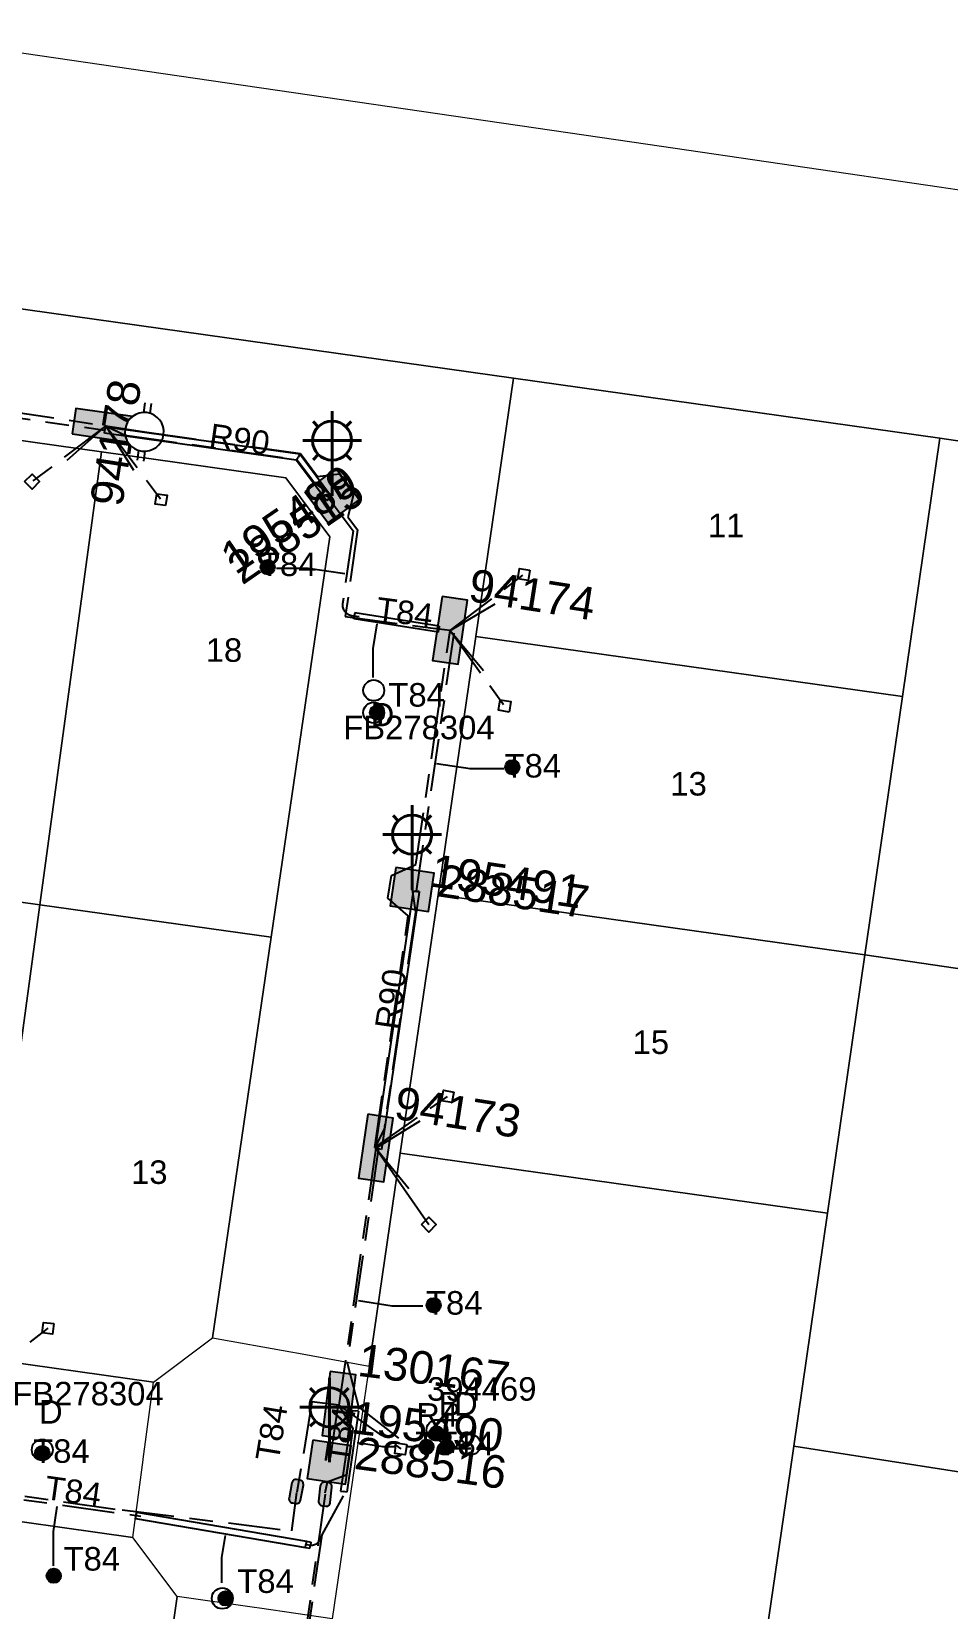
# Model space of a CAD drawing. Header units: metres. Extents: x 282960 to 285195, y 6134329 to 6136665.
# Drawn here: x 283184.7 to 283254.9, y 6136013.9 to 6136134.7 of the extents above; entities that cross this region are included whole.
import ezdxf
from ezdxf.enums import TextEntityAlignment as Align

# ---------------------------------------------------------------- set-up
doc = ezdxf.new("R2010")
doc.units = ezdxf.units.M
doc.linetypes.add('Cable Exist UG', pattern=[8.2, 4, -1.2, 1.8, -1.2])
doc.layers.get('0').update_dxf_attribs({"color": 6})
for name, color, linetype, lineweight in [('Cadastre Buildings_SP_EXT', 9, 'Continuous', 5), ('Cadastre Land Parcels_SP_EXT', 9, 'Continuous', 5), ('Cadastre Roads_SP_EXT', 9, 'Continuous', 5)]:
    doc.layers.add(name, color=color, linetype=linetype, lineweight=lineweight)
for name, color, linetype in [('Duct_SP_EXT', 7, 'Continuous'), ('Equip_LV_EXT', 7, 'Continuous'), ('Equip_SP_SL_EXT', 7, 'Continuous'), ('Mains_LV_EXT', 7, 'Continuous'), ('Mains_LV_SL_EXT', 7, 'Continuous'), ('Services_SP_EXT', 7, 'Continuous'), ('SupportsUG_SP_LV_EXT', 7, 'Continuous'), ('SupportsUG_SP_LV_SL_EXT', 7, 'Continuous'), ('Trench_SP_EXT', 7, 'Continuous')]:
    doc.layers.add(name, color=color, linetype=linetype)
doc.styles.add('COLUMN_LABEL', font='arial.ttf')
doc.styles.add('iecARIAL', font='arial.ttf', dxfattribs={"height": 2})
doc.styles.add('POLE_LABEL', font='arial.ttf')
doc.styles.get("Standard").update_dxf_attribs({"font": 'arial.ttf'})

# ---------------------------------------------------------------- blocks, each defined once
blk = doc.blocks.new('COLUMN_EXT')
blk.add_hatch(color=256).paths.add_polyline_path([(-1.49, 1.48), (-1.49, -1.49), (1.48, -1.49), (1.48, 1.48)])
blk.add_lwpolyline([(-1.49, -1.49), (1.48, -1.49), (1.48, 1.48), (-1.49, 1.48)], close=True)
for tag, height, style, flags, p in [('ASSET_NUM', 2.5, 'COLUMN_LABEL', 8, (2, 2)), ('STRUCTURE_PLANT_NUMBER', 0.2, 'POLE_LABEL', 9, (1.81, 0.03)), ('STREET_CODE', 0.2, 'COLUMN_LABEL', 9, (1.81, -0.2))]:
    blk.add_attdef(tag, text='', height=height, dxfattribs=dict(style=style, flags=flags)).set_placement(p, align=Align.MIDDLE_LEFT)
at = {"flags": 9}
for tag, p in [('COLUMN_TYPE', (1.81, -0.4)), ('OWNED_BY', (1.81, -0.6)), ('STATE', (1.81, -0.8)), ('USAGE', (1.81, -1)), ('LEGEND', (1.81, -1.2)), ('STREETNAME', (1.81, -1.6)), ('SUBURB', (1.81, -1.8)), ('LOCATION', (1.81, -1.4)), ('NOTES', (1.81, -2))]:
    blk.add_attdef(tag, text='', height=0.2, dxfattribs=at).set_placement(p, align=Align.MIDDLE_LEFT)
at = {"flags": 1}
blk.add_attdef('Z', (1.81, -2.35), '', height=0.2, dxfattribs=at)
blk = doc.blocks.new('PILLAR_EXT')
blk.add_hatch(color=256).paths.add_polyline_path([(-2.475, 0.99), (-2.475, -0.99), (2.475, -0.99), (2.475, 0.99)])
blk.add_lwpolyline([(-2.475, -0.99), (2.475, -0.99), (2.475, 0.99), (-2.475, 0.99)], close=True)
at = {"style": 'iecARIAL', "flags": 8}
blk.add_attdef('ASSET_NUM', (1.5, 3.5), '', height=2.5, dxfattribs=at)
for tag, p, flags in [('OWNED_BY', (0, -0.2), 9), ('STATE', (0, -0.4), 9), ('SUPPORT_TYPE', (0, -0.6), 9), ('USAGE', (0, -0.8), 9), ('LEGEND', (0, -1), 9), ('LOCATION', (0, -1.2), 9), ('NOTES', (0, -1.4), 9), ('STREETNAME', (0, -1.8), 9), ('SUBURB', (0, -2), 1), ('PARENT', (0, -1.6), 9)]:
    blk.add_attdef(tag, p, '', height=0.2, dxfattribs=dict(flags=flags))
blk = doc.blocks.new('DUCT_EXT')
blk.add_circle((0, 0.8), 0.8)
at = {"flags": 1}
blk.add_attdef('Z', (0, 0), '', height=0.2, dxfattribs=at)
at = {"flags": 9}
for tag, p in [('DUCT_CODE', (0, 0)), ('XSECT_TYPE', (0, -0.2)), ('STATE', (0, -0.6)), ('FB_REFERENCE', (0, -0.4)), ('NOTES', (0, -0.8))]:
    blk.add_attdef(tag, text='', height=0.2, dxfattribs=at).set_placement(p, align=Align.MIDDLE_LEFT)
blk = doc.blocks.new('SL_LANTERN_EXT')
at = {"lineweight": 40}
for p, q in [((0, 1.97), (0, 6.47)), ((-1.46, 5.68), (-1.06, 5.28)), ((1.46, 5.68), (1.06, 5.28)), ((-2.25, 4.22), (2.25, 4.22)), ((-1.46, 2.76), (-1.06, 3.16)), ((0, 0), (0, 2.72)), ((1.46, 2.76), (1.06, 3.16))]:
    blk.add_line(p, q, dxfattribs=at)
blk.add_circle((0, 4.22), 1.5, dxfattribs=at)
at = {"style": 'iecARIAL', "flags": 8}
blk.add_attdef('ASSET_NUM', (1.5, 1.5), '', height=2.5, dxfattribs=at)
for tag, p, height, flags in [('CONSTRUCTED_VOLTAGE', (0.98, -0.65), 0.2, 9), ('CONTROL_TYPE', (0.98, -0.85), 0.2, 9), ('LANTERN_PURPOSE', (0.98, -1.05), 0.2, 9), ('LANTERN_TYPE', (0.98, -1.25), 0.2, 9), ('LNUMBER', (2.18, -3.25), 2.5, 8), ('OPERATING_VOLTAGE', (0.98, -1.65), 0.2, 9), ('ORIENTATION', (0.98, -1.85), 0.2, 9), ('OWNED_BY', (0.98, -2.05), 0.2, 9), ('STATE', (0.98, -2.25), 0.2, 9), ('NO_PHASES', (0.98, -1.45), 0.2, 9), ('USAGE', (0.98, -2.45), 0.2, 9), ('CEXIST', (0.98, -2.65), 0.2, 9), ('CNEW', (0.98, -2.85), 0.2, 9), ('CNUMBER', (0.98, -3.05), 0.2, 9), ('CREMOVE', (0.98, -3.25), 0.2, 9), ('CREPLACE', (0.98, -3.45), 0.2, 9), ('LKINGHEIGHT', (0.98, -3.65), 0.2, 9), ('LBRACKET', (0.98, -3.85), 0.2, 9), ('LBRACKETVOCAB', (0.98, -4.05), 0.2, 9), ('LCATEGORY', (0.98, -4.25), 0.2, 9), ('LCHARGE1', (0.98, -4.45), 0.2, 9), ('LCHARGE1PERCENT', (0.98, -4.65), 0.2, 9), ('LCHARGE2', (0.98, -4.85), 0.2, 9), ('LCHARGE2PERCENT', (0.98, -5.05), 0.2, 9), ('LCHARGE3', (0.98, -5.25), 0.2, 9), ('LCHARGE3PERCENT', (0.98, -5.45), 0.2, 9), ('LEXIST', (0.98, -5.65), 0.2, 9), ('LLAMP', (0.98, -5.85), 0.2, 9), ('LLAMPVOCAB', (0.98, -6.05), 0.2, 9), ('LMAST', (0.98, -6.25), 0.2, 9), ('LMASTVOCAB', (0.98, -6.45), 0.2, 9), ('LNEW', (0.98, -6.65), 0.2, 9), ('LANTNUMBER', (0.98, -6.85), 0.2, 9), ('LOUTREACH', (0.98, -7.25), 0.2, 9), ('LOUTREACHVOCAB', (0.98, -7.45), 0.2, 9), ('LRATECODE', (0.98, -7.65), 0.2, 9), ('LREMOVE', (0.98, -7.85), 0.2, 9), ('LREPLACE', (0.98, -8.05), 0.2, 9), ('LTYPE', (0.98, -8.25), 0.2, 9), ('LTYPEVOCAB', (0.98, -8.45), 0.2, 9), ('LEGEND', (0.98, -8.65), 0.2, 9), ('STREETNAME', (0.98, -9.25), 0.2, 9), ('SUBURB', (0.98, -9.45), 0.2, 1), ('LOCATION', (0.98, -8.85), 0.2, 9), ('NOTES', (0.98, -9.05), 0.2, 9)]:
    blk.add_attdef(tag, p, '', height=height, dxfattribs=dict(flags=flags))
blk = doc.blocks.new('CCP_EXT')
at = {"flags": 9}
for tag, p in [('STATE', (0, -1.8)), ('LEGEND', (0, -1.4)), ('LIFE_SUPPORT', (0, -1.6)), ('NOTES', (0, -2))]:
    blk.add_attdef(tag, text='', height=0.2, dxfattribs=at).set_placement(p, align=Align.MIDDLE_LEFT)
blk.add_wipeout([(0, 0.57), (0.57, 0), (0, -0.57), (-0.57, 0)])
blk.add_lwpolyline([(-0.57, 0), (0, 0.57), (0.57, 0), (0, -0.57), (-0.57, 0)])
at = {"flags": 1}
blk.add_attdef('Z', (0, 0), '', height=0.2, dxfattribs=at)
at = {"flags": 9}
for tag, p in [('CCP_TYPE', (0, 0)), ('CONSTRUCTED_VOLTAGE', (0, -0.2)), ('OPERATING_VOLTAGE', (0, -0.6)), ('ORIENTATION', (0, -0.8)), ('OWNED_BY', (0, -1)), ('NO_PHASES', (0, -0.4)), ('USAGE', (0, -1.2))]:
    blk.add_attdef(tag, text='', height=0.2, dxfattribs=at).set_placement(p, align=Align.MIDDLE_LEFT)
blk = doc.blocks.new('LV_STJ_EXT')
h = blk.add_hatch(color=256)
edge = h.paths.add_edge_path()
edge.add_ellipse((-0.59, 0.13), major_axis=(0.226, 0.226), ratio=1, start_angle=45, end_angle=135)
edge.add_line((-0.91, 0.13), (-0.91, -0.13))
edge.add_ellipse((-0.59, -0.13), major_axis=(0.226, 0.226), ratio=1, start_angle=135, end_angle=225)
edge.add_line((-0.59, -0.45), (0.59, -0.45))
edge.add_ellipse((0.59, -0.13), major_axis=(-0.226, 0.226), ratio=1, start_angle=135, end_angle=225)
edge.add_line((0.91, -0.13), (0.91, 0.13))
edge.add_ellipse((0.59, 0.13), major_axis=(-0.226, 0.226), ratio=1, start_angle=225, end_angle=315)
edge.add_line((0.59, 0.45), (-0.59, 0.45))
blk.add_lwpolyline([(-0.91, 0.13), (-0.91, -0.13, 0.414214), (-0.59, -0.45), (0.59, -0.45, 0.414214), (0.91, -0.13), (0.91, 0.13, 0.414214), (0.59, 0.45), (-0.59, 0.45, 0.414214)], format="xyb", close=True)
at = {"flags": 1}
blk.add_attdef('Z', (0, 0), '', height=0.2, dxfattribs=at)
at = {"flags": 9}
for tag, p in [('ORIENTATION', (0, 0)), ('USAGE', (0, -0.2)), ('LEGEND', (0, -0.4)), ('NOTES', (0, -0.6))]:
    blk.add_attdef(tag, text='', height=0.2, dxfattribs=at).set_placement(p, align=Align.MIDDLE_LEFT)
blk = doc.blocks.new('LV_UG_LINKS_OPEN_EXT')
for p, q in [((-0.25, 1.47), (-0.25, 2.22)), ((0.25, 1.47), (0.25, 2.22)), ((-0.25, -1.47), (-0.25, -2.22)), ((0.25, -1.47), (0.25, -2.22))]:
    blk.add_line(p, q)
at = {"flags": 9}
for tag, p in [('ACTUAL_STATUS', (0, 0)), ('CONSTRUCTED_VOLTAGE', (0, -0.2)), ('OPERATING_VOLTAGE', (0, -0.6)), ('ORIENTATION', (0, -0.8)), ('STATE', (0, -1)), ('SWITCH_TYPE', (0, -1.2)), ('NO_PHASES', (0, -0.4)), ('USAGE', (0, -1.4)), ('NOTES', (0, -1.6))]:
    blk.add_attdef(tag, text='', height=0.2, dxfattribs=at).set_placement(p, align=Align.MIDDLE_LEFT)
at = {"flags": 1}
blk.add_attdef('Z', (0, 0), '', height=0.2, dxfattribs=at)
blk.add_wipeout([(-0.25, 1.47), (-0.43, 1.43), (-0.61, 1.36), (-0.77, 1.28), (-0.93, 1.17), (-1.07, 1.05), (-1.19, 0.9), (-1.29, 0.75), (-1.38, 0.58), (-1.44, 0.4), (-1.48, 0.22), (-1.49, 0.03), (-1.49, -0.16), (-1.45, -0.34), (-1.4, -0.52), (-1.32, -0.69), (-1.23, -0.85), (-1.11, -1), (-0.98, -1.13), (-0.83, -1.24), (-0.66, -1.34), (-0.49, -1.41), (-0.31, -1.46), (-0.13, -1.49), (0.06, -1.49), (0.25, -1.47), (0.43, -1.43), (0.61, -1.36), (0.77, -1.28), (0.93, -1.17), (1.07, -1.05), (1.19, -0.9), (1.29, -0.75), (1.38, -0.58), (1.44, -0.4), (1.48, -0.22), (1.49, -0.03), (1.49, 0.16), (1.45, 0.34), (1.4, 0.52), (1.32, 0.69), (1.23, 0.85), (1.11, 1), (0.98, 1.13), (0.83, 1.24), (0.66, 1.34), (0.49, 1.41), (0.31, 1.46), (0.13, 1.49), (-0.06, 1.49)])
blk.add_lwpolyline([(0, -1.49, 1), (0, 1.49, 1)], format="xyb", close=True)
blk = doc.blocks.new('CABLE_LARGE_EXT')
h = blk.add_hatch(color=256)
edge = h.paths.add_edge_path()
edge.add_arc((0, 0.55), 0.55, 0, 360)
blk.add_circle((0, 0.55), 0.55)
at = {"flags": 1}
blk.add_attdef('Z', (0, 0), '', height=0.2, dxfattribs=at)
at = {"flags": 9}
for tag, p in [('COND_CODE', (0, 0)), ('STATE', (0, -0.4)), ('XSECT_SIZE', (0, -0.6)), ('FB_REFERENCE', (0, -0.2)), ('NOTES', (0, -0.8))]:
    blk.add_attdef(tag, text='', height=0.2, dxfattribs=at).set_placement(p, align=Align.MIDDLE_LEFT)

msp = doc.modelspace()

# ---------------------------------------------------------------- linework, layer by layer
at = {"layer": 'Cadastre Land Parcels_SP_EXT', "linetype": 'Continuous'}
for points in [[(283089.62, 6136126.73), (283221.6, 6136108.19), (283254.25, 6136103.6), (283271.98, 6136100.97), (283289.71, 6136098.34), (283309.41, 6136095.42), (283330.47, 6136092.29), (283332.91, 6136111.56), (283332.91, 6136111.56), (283293.2, 6136117.23), (283268.31, 6136120.79), (283255.58, 6136122.61), (283254.19, 6136122.81), (283231.88, 6136126.07), (283212.09, 6136128.95), (283192.29, 6136131.84), (283172.5, 6136134.73)], [(283089.62, 6136126.73), (283221.6, 6136108.19), (283254.25, 6136103.6), (283271.98, 6136100.97), (283289.71, 6136098.34), (283309.41, 6136095.42), (283330.47, 6136092.29), (283332.91, 6136111.56), (283332.91, 6136111.56), (283293.2, 6136117.23), (283268.31, 6136120.79), (283255.58, 6136122.61), (283254.19, 6136122.81), (283231.88, 6136126.07), (283212.09, 6136128.95), (283192.29, 6136131.84), (283172.5, 6136134.73)], [(283089.62, 6136126.73), (283221.6, 6136108.19), (283254.25, 6136103.6), (283271.98, 6136100.97), (283289.71, 6136098.34), (283309.41, 6136095.42), (283330.47, 6136092.29), (283332.91, 6136111.56), (283332.91, 6136111.56), (283293.2, 6136117.23), (283268.31, 6136120.79), (283255.58, 6136122.61), (283254.19, 6136122.81), (283231.88, 6136126.07), (283212.09, 6136128.95), (283192.29, 6136131.84), (283172.5, 6136134.73)], [(283089.62, 6136126.73), (283221.6, 6136108.19), (283254.25, 6136103.6), (283271.98, 6136100.97), (283289.71, 6136098.34), (283309.41, 6136095.42), (283330.47, 6136092.29), (283332.91, 6136111.56), (283332.91, 6136111.56), (283293.2, 6136117.23), (283268.31, 6136120.79), (283255.58, 6136122.61), (283254.19, 6136122.81), (283231.88, 6136126.07), (283212.09, 6136128.95), (283192.29, 6136131.84), (283172.5, 6136134.73)], [(283286.03, 6136013.19), (283286.43, 6136014.06), (283286.84, 6136014.93), (283287.26, 6136015.8), (283287.68, 6136016.66), (283288.11, 6136017.52), (283288.54, 6136018.38), (283288.99, 6136019.23), (283256.67, 6136024.27), (283243.05, 6136026.4), (283242.77, 6136024.45), (283240.51, 6136008.9)]]:
    msp.add_lwpolyline(points, dxfattribs=at)
for points in [[(283254.25, 6136103.6), (283221.6, 6136108.19), (283218.7, 6136088.4), (283251.38, 6136083.81), (283254.25, 6136103.6)], [(283190.03, 6136102.53), (283172.22, 6136105.03), (283167.49, 6136070.36), (283185.3, 6136067.86), (283190.03, 6136102.53)], [(283311.27, 6136050.06), (283311.78, 6136050.74), (283312.29, 6136051.43), (283312.79, 6136052.12), (283313.28, 6136052.81), (283313.77, 6136053.51), (283314.25, 6136054.22), (283314.73, 6136054.93), (283315.2, 6136055.64), (283315.66, 6136056.35), (283316.12, 6136057.07), (283316.57, 6136057.8), (283317.02, 6136058.53), (283300.26, 6136061.14), (283284.54, 6136063.59), (283266.86, 6136066.35), (283271.98, 6136100.97), (283254.25, 6136103.6), (283251.38, 6136083.81), (283248.51, 6136064.03), (283262.21, 6136062.01), (283268.52, 6136055.97), (283310.76, 6136049.38), (283311.27, 6136050.06)], [(283203.03, 6136065.37), (283207.52, 6136096.03), (283204.14, 6136100.54), (283190.03, 6136102.53), (283185.3, 6136067.86), (283203.03, 6136065.37)], [(283251.38, 6136083.81), (283218.7, 6136088.4), (283215.81, 6136068.62), (283248.51, 6136064.03), (283251.38, 6136083.81)], [(283162.76, 6136035.69), (283180.57, 6136033.19), (283185.3, 6136067.86), (283167.49, 6136070.36), (283162.76, 6136035.69)], [(283212.91, 6136048.84), (283245.64, 6136044.24), (283248.51, 6136064.03), (283215.81, 6136068.62), (283212.91, 6136048.84)], [(283203.03, 6136065.37), (283185.3, 6136067.86), (283180.57, 6136033.19), (283194.01, 6136031.3), (283198.54, 6136034.7), (283203.03, 6136065.37)], [(283243.05, 6136026.4), (283256.67, 6136024.27), (283263.63, 6136042.88), (283268.52, 6136055.97), (283262.21, 6136062.01), (283248.51, 6136064.03), (283245.64, 6136044.24), (283243.05, 6136026.4)], [(283173.94, 6135986.66), (283191.43, 6135984.2), (283192.46, 6135991.22), (283195.82, 6136014.89), (283192.44, 6136019.41), (283178.69, 6136021.34), (283173.94, 6135986.66)]]:
    msp.add_lwpolyline(points, close=True, dxfattribs=at)
at = {"layer": 'Cadastre Roads_SP_EXT', "linetype": 'Continuous'}
msp.add_lwpolyline([(283207.69, 6136013.17), (283202.13, 6136013.98), (283201.75, 6136014.03), (283195.82, 6136014.89), (283192.46, 6135991.22)], dxfattribs=at)
at = {"layer": 'Duct_SP_EXT'}
for p, q in [((283190.25, 6136103.97), (283190.29, 6136104.21)), ((283190.32, 6136104.44), (283190.29, 6136104.21)), ((283205.21, 6136102.35), (283205.08, 6136102.13)), ((283207.65, 6136099.09), (283205.21, 6136102.35)), ((283204.95, 6136101.9), (283205.08, 6136102.13)), ((283207.27, 6136098.81), (283204.95, 6136101.9)), ((283207.27, 6136098.81), (283207.46, 6136098.95)), ((283207.65, 6136099.09), (283207.46, 6136098.95)), ((283209.43, 6136090.22), (283209.39, 6136089.99)), ((283215.9, 6136089.2), (283209.43, 6136090.22)), ((283209.35, 6136089.75), (283209.39, 6136089.99)), ((283215.83, 6136088.73), (283209.35, 6136089.75)), ((283215.83, 6136088.73), (283215.86, 6136088.96)), ((283215.9, 6136089.2), (283215.86, 6136088.96)), ((283213.89, 6136068.9), (283211, 6136049.19)), ((283214.36, 6136068.83), (283211.48, 6136049.12)), ((283213.89, 6136068.93), (283214.13, 6136068.9)), ((283213.89, 6136068.93), (283213.89, 6136068.9)), ((283213.89, 6136068.9), (283214.12, 6136068.87)), ((283214.36, 6136068.83), (283214.12, 6136068.87)), ((283214.37, 6136068.86), (283214.13, 6136068.9)), ((283214.37, 6136068.86), (283214.36, 6136068.83)), ((283211, 6136049.19), (283211.24, 6136049.16)), ((283211.48, 6136049.12), (283211.24, 6136049.16)), ((283209.25, 6136029.14), (283208.33, 6136022.96)), ((283209.72, 6136029.07), (283208.81, 6136022.88)), ((283209.25, 6136029.14), (283209.48, 6136029.11)), ((283209.72, 6136029.07), (283209.48, 6136029.11)), ((283208.33, 6136022.96), (283208.57, 6136022.92)), ((283208.81, 6136022.88), (283208.57, 6136022.92)), ((283192.72, 6136021.33), (283192.68, 6136021.09)), ((283192.72, 6136021.33), (283205.73, 6136019.11)), ((283192.64, 6136020.85), (283192.68, 6136021.09)), ((283192.64, 6136020.85), (283205.65, 6136018.63)), ((283205.65, 6136018.63), (283205.69, 6136018.87)), ((283205.73, 6136019.11), (283205.69, 6136018.87)), ((283205.73, 6136019.11), (283206.07, 6136019.05)), ((283205.99, 6136018.58), (283206.03, 6136018.81)), ((283206.07, 6136019.05), (283206.03, 6136018.81)), ((283205.65, 6136018.63), (283205.99, 6136018.58))]:
    msp.add_line(p, q, dxfattribs=at)
for points in [[(283203.44, 6136093.63), (283205.87, 6136093.63), (283208.67, 6136093.23)], [(283210.85, 6136085.26), (283210.85, 6136087.48), (283211.15, 6136089.38)], [(283220.85, 6136078.27), (283218.27, 6136078.27), (283215.69, 6136078.64)], [(283214.64, 6136037.13), (283212.3, 6136037.13), (283209.71, 6136037.52)], [(283213.96, 6136026.35), (283211.57, 6136026.35), (283209.61, 6136026.64)], [(283186.34, 6136017.23), (283186.34, 6136019.87), (283186.62, 6136021.78)], [(283199.24, 6136015.94), (283199.24, 6136017.88), (283199.52, 6136019.55)]]:
    msp.add_lwpolyline(points, dxfattribs=at)
at = {"layer": 'Mains_LV_EXT', "linetype": 'Cable Exist UG'}
for points in [[(283154.75, 6136109.61), (283170.9, 6136107.32), (283171.81, 6136108.66), (283173.54, 6136108.42), (283174.31, 6136106.94), (283190.36, 6136104.54)], [(283211.04, 6136049.22), (283208.22, 6136029.53)], [(283208.22, 6136029.53), (283206.15, 6136029.79), (283206.15, 6136029.79), (283204.99, 6136022.86)], [(283208.22, 6136029.53), (283209.29, 6136027.76), (283208.76, 6136024.17), (283207.31, 6136023.65), (283207.13, 6136022.79)], [(283179, 6136023.28), (283191.61, 6136021.51), (283204.6, 6136019.92), (283205, 6136022.85)], [(283207.17, 6136022.72), (283202.44, 6135989.8)]]:
    msp.add_lwpolyline(points, dxfattribs=at)
at = {"layer": 'Mains_LV_SL_EXT', "linetype": 'Cable Exist UG'}
for points in [[(283213.82, 6136069.01), (283214.08, 6136067.28), (283211.67, 6136050.68), (283210.96, 6136049.26)], [(283208.14, 6136029.47), (283207.48, 6136025.15)]]:
    msp.add_lwpolyline(points, dxfattribs=at)
at = {"layer": 'Trench_SP_EXT', "linetype": 'Cable Exist UG'}
for points in [[(283172.48, 6136106.71), (283190.27, 6136104.21), (283190.29, 6136104.21)], [(283190.36, 6136104.54), (283186.87, 6136101.45)], [(283190.36, 6136104.54), (283192.79, 6136100.62)], [(283216.73, 6136088.87), (283220.62, 6136091.16)], [(283216.73, 6136088.87), (283215.86, 6136088.96), (283215.55, 6136089.01)], [(283216.73, 6136088.87), (283219.75, 6136085.22)], [(283217.02, 6136088.65), (283214.13, 6136068.9)], [(283211.04, 6136049.22), (283214.87, 6136051.58)], [(283211.24, 6136049.16), (283211.23, 6136049.08), (283208.84, 6136032.78), (283208.84, 6136032.78), (283209.72, 6136029.4)], [(283211.04, 6136049.22), (283213.96, 6136045.65)], [(283178.92, 6136023.02), (283192.68, 6136021.09), (283193.04, 6136021.03)], [(283208.53, 6136022.6), (283206.91, 6136019.61), (283206, 6136013.42), (283205.43, 6136009.51), (283205.43, 6136009.51), (283202.65, 6135989.7)]]:
    msp.add_lwpolyline(points, dxfattribs=at)
for points in [[(283207.39, 6136099.05), (283209.31, 6136096.49), (283208.49, 6136090.91), (283208.49, 6136090.91, 0.412748), (283209.19, 6136090.02), (283209.19, 6136090.02), (283209.77, 6136089.93)], [(283205.66, 6136018.88), (283205.69, 6136018.87), (283206.12, 6136018.81), (283206.12, 6136018.81, 0.366894), (283206.91, 6136019.61)]]:
    msp.add_lwpolyline(points, format="xyb", dxfattribs=at)

# ---------------------------------------------------------------- block references
at = {"layer": 'Duct_SP_EXT'}
for name, p in [('CABLE_LARGE_EXT', (283202.76, 6136093.16)), ('CABLE_LARGE_EXT', (283221.5, 6136077.84)), ('CABLE_LARGE_EXT', (283215.47, 6136036.64)), ('DUCT_EXT', (283215.72, 6136026.82)), ('CABLE_LARGE_EXT', (283215.69, 6136026.82)), ('DUCT_EXT', (283218.27, 6136025.71)), ('DUCT_EXT', (283185.49, 6136025.32)), ('CABLE_LARGE_EXT', (283185.49, 6136025.32)), ('CABLE_LARGE_EXT', (283214.92, 6136025.8)), ('CABLE_LARGE_EXT', (283216.48, 6136025.8)), ('CABLE_LARGE_EXT', (283186.37, 6136015.92))]:
    msp.add_blockref(name, p, dxfattribs=at)
at = {"layer": 'Duct_SP_EXT', "rotation": 90}
for name, p in [('DUCT_EXT', (283211.68, 6136084.27)), ('DUCT_EXT', (283211.68, 6136082.57)), ('CABLE_LARGE_EXT', (283211.68, 6136082.57)), ('DUCT_EXT', (283200.08, 6136014.74)), ('CABLE_LARGE_EXT', (283200.08, 6136014.74))]:
    msp.add_blockref(name, p, dxfattribs=at)
at = {"layer": 'Equip_LV_EXT'}
for p, rotation in [((283204.94, 6136022.92), 79.57974810160133), ((283207.17, 6136022.72), 84.04847185741123)]:
    msp.add_blockref('LV_STJ_EXT', p, dxfattribs=dict(at, rotation=rotation))
at = {"layer": 'Equip_SP_SL_EXT'}
ref = msp.add_blockref('SL_LANTERN_EXT', (283207.69, 6136099.18), dxfattribs=at)
ref.add_attrib('ASSET_NUM', '195489', dxfattribs={"layer": '0', "height": 2.5, "rotation": 34.4582, "style": 'iecARIAL'}).set_placement((283209.19, 6136100.68), align=Align.MIDDLE_RIGHT)
ref = msp.add_blockref('SL_LANTERN_EXT', (283213.82, 6136069.01), dxfattribs=at)
ref.add_attrib('ASSET_NUM', '195491', dxfattribs={"layer": '0', "height": 2.5, "rotation": 351.5775, "style": 'iecARIAL'}).set_placement((283215.32, 6136070.51), align=Align.MIDDLE_LEFT)
ref = msp.add_blockref('SL_LANTERN_EXT', (283207.48, 6136025.16), dxfattribs=at)
ref.add_attrib('ASSET_NUM', '195490', dxfattribs={"layer": '0', "height": 2.5, "rotation": 352.7077, "style": 'iecARIAL'}).set_placement((283208.98, 6136026.66), align=Align.BOTTOM_LEFT)
at = {"layer": 'SupportsUG_SP_LV_EXT'}
ref = msp.add_blockref('PILLAR_EXT', (283190.36, 6136104.54), dxfattribs=dict(at, rotation=351.8956463648336))
ref.add_attrib('ASSET_NUM', '94178', dxfattribs={"layer": '0', "height": 2.5, "rotation": 81.1502, "style": 'iecARIAL'}).set_placement((283191.86, 6136108.04), align=Align.MIDDLE_RIGHT)
ref = msp.add_blockref('PILLAR_EXT', (283216.73, 6136088.87), dxfattribs=dict(at, rotation=261.5922142585948))
ref.add_attrib('ASSET_NUM', '94174', dxfattribs={"layer": '0', "height": 2.5, "rotation": 351.0615, "style": 'iecARIAL'}).set_placement((283218.23, 6136092.37), align=Align.MIDDLE_LEFT)
ref = msp.add_blockref('PILLAR_EXT', (283211.04, 6136049.22), dxfattribs=dict(at, rotation=261.6730577203913))
ref.add_attrib('ASSET_NUM', '94173', dxfattribs={"layer": '0', "height": 2.5, "rotation": 351.0988, "style": 'iecARIAL'}).set_placement((283212.54, 6136052.72), align=Align.MIDDLE_LEFT)
ref = msp.add_blockref('PILLAR_EXT', (283208.22, 6136029.53), dxfattribs=dict(at, rotation=262.6824598197264))
ref.add_attrib('ASSET_NUM', '130167', dxfattribs={"layer": '0', "height": 2.5, "rotation": 352.8518, "style": 'iecARIAL'}).set_placement((283209.72, 6136033.03), align=Align.MIDDLE_LEFT)
at = {"layer": 'SupportsUG_SP_LV_SL_EXT'}
ref = msp.add_blockref('COLUMN_EXT', (283207.69, 6136099.18), dxfattribs=dict(at, rotation=306.6502545521148))
ref.add_attrib('ASSET_NUM', '288515', dxfattribs={"layer": '0', "height": 2.5, "rotation": 34.5712, "style": 'COLUMN_LABEL'}).set_placement((283209.69, 6136099.93), align=Align.MIDDLE_RIGHT)
ref = msp.add_blockref('COLUMN_EXT', (283213.82, 6136069.01), dxfattribs=dict(at, rotation=261.6196229180374))
ref.add_attrib('ASSET_NUM', '288517', dxfattribs={"layer": '0', "height": 2.5, "rotation": 351.4971, "style": 'COLUMN_LABEL'}).set_placement((283215.82, 6136069.76), align=Align.MIDDLE_LEFT)
ref = msp.add_blockref('COLUMN_EXT', (283207.48, 6136025.16), dxfattribs=dict(at, rotation=261.6730577203913))
ref.add_attrib('ASSET_NUM', '288516', dxfattribs={"layer": '0', "height": 2.5, "rotation": 352.2564, "style": 'COLUMN_LABEL'}).set_placement((283209.48, 6136025.91), align=Align.MIDDLE_LEFT)

# ---------------------------------------------------------------- texts
at = {"layer": 'Cadastre Land Parcels_SP_EXT'}
for s, p in [('11', (283236.48, 6136096)), ('18', (283198.01, 6136086.46)), ('13', (283233.6, 6136076.22)), ('15', (283230.71, 6136056.43)), ('13', (283192.29, 6136046.48))]:
    msp.add_text(s, height=1.8, dxfattribs=at).set_placement(p)
at = {"layer": 'Duct_SP_EXT'}
for s, p in [('T84', (283202.16, 6136093.03)), ('T84', (283212, 6136083.03)), ('D', (283210.64, 6136081.52)), ('FB278304', (283208.54, 6136080.53)), ('T84', (283220.9, 6136077.6)), ('T84', (283214.88, 6136036.47)), ('FB278304', (283183.19, 6136029.52)), ('394469', (283214.96, 6136029.88)), ('D', (283185.24, 6136028.12)), ('R4', (283214.13, 6136027.89)), ('B', (283215.86, 6136028.74)), ('D', (283217.03, 6136028.74)), ('T84', (283215.76, 6136025.7)), ('T84', (283184.79, 6136025.12)), ('T84', (283187.12, 6136016.87)), ('T84', (283200.43, 6136015.16))]:
    msp.add_text(s, height=1.8, dxfattribs=at).set_placement(p)
at = {"layer": 'Mains_LV_EXT'}
for rotation, p in [(352.6749, (283210.99, 6136089.64)), (80.6895, (283203.59, 6136025.15)), (81.4947, (283208.88, 6136024.98)), (352.0313, (283185.59, 6136022.36))]:
    msp.add_text('T84', height=1.8, rotation=rotation, dxfattribs=at).set_placement(p)
at = {"layer": 'Mains_LV_SL_EXT'}
for rotation, p in [(351.9332, (283198.2, 6136102.94)), (81.6474, (283212.74, 6136058.22))]:
    msp.add_text('R90', height=1.8, rotation=rotation, dxfattribs=at).set_placement(p)

# ---------------------------------------------------------------- next in the draw order: block references
at = {"layer": 'Services_SP_EXT'}
for p in [(283184.71, 6136100.26), (283215.1, 6136043.36)]:
    msp.add_blockref('CCP_EXT', p, dxfattribs=at)
for p, rotation in [((283194.6, 6136098.88), 126.6472124807496), ((283222.38, 6136093.15), 216.3378961975596), ((283220.91, 6136083.08), 125.7677005750888), ((283216.54, 6136053.18), 214.9586305814775), ((283185.93, 6136035.43), 218.2438109802787), ((283212.95, 6136026.19), 216.9773450154751)]:
    msp.add_blockref('CCP_EXT', p, dxfattribs=dict(at, rotation=rotation))

# ---------------------------------------------------------------- next in the draw order: linework, layer by layer
at = {"layer": 'Cadastre Buildings_SP_EXT', "linetype": 'Continuous'}
msp.add_lwpolyline([(283240.51, 6136008.9), (283242.77, 6136024.45), (283243.05, 6136026.4), (283245.64, 6136044.24), (283212.91, 6136048.84), (283210.52, 6136032.53), (283210.01, 6136029.06), (283207.69, 6136013.17), (283207.12, 6136009.27), (283239.89, 6136004.66), (283240.51, 6136008.9)], close=True, dxfattribs=at)
at = {"layer": 'Cadastre Roads_SP_EXT', "linetype": 'Continuous'}
msp.add_lwpolyline([(283172.22, 6136105.03), (283190.03, 6136102.53), (283204.14, 6136100.54), (283207.52, 6136096.03), (283203.03, 6136065.37), (283198.54, 6136034.7), (283204.53, 6136033.62), (283205.11, 6136033.51), (283210.52, 6136032.53), (283212.91, 6136048.84), (283215.81, 6136068.62), (283218.7, 6136088.4), (283221.6, 6136108.19), (283221.6, 6136108.19), (283089.62, 6136126.73)], dxfattribs=at)
msp.add_lwpolyline([(283091.54, 6136045.69), (283077.47, 6136047.66), (283076.63, 6136041.72), (283076.61, 6136041.57), (283075.8, 6136035.78), (283089.66, 6136033.83), (283091.96, 6136033.51), (283107.49, 6136031.33), (283125.29, 6136028.83), (283143.07, 6136026.34), (283160.88, 6136023.84), (283178.69, 6136021.34), (283192.44, 6136019.41), (283193.22, 6136025.35), (283193.23, 6136025.41), (283194.01, 6136031.3), (283180.57, 6136033.19), (283162.76, 6136035.69), (283144.95, 6136038.19), (283127.15, 6136040.69), (283109.34, 6136043.19), (283091.64, 6136045.67), (283091.54, 6136045.69)], close=True, dxfattribs=at)
at = {"layer": 'Mains_LV_EXT', "linetype": 'Cable Exist UG'}
for points in [[(283190.36, 6136104.54), (283184.71, 6136100.26)], [(283216.73, 6136088.87), (283222.38, 6136093.15)], [(283210.96, 6136049.26), (283213.53, 6136067), (283211.97, 6136068.37), (283212.25, 6136070.09), (283214.11, 6136070.93), (283216.73, 6136088.87)], [(283216.73, 6136088.87), (283220.91, 6136083.08)], [(283210.96, 6136049.26), (283216.54, 6136053.18)], [(283180.48, 6136031.14), (283185.93, 6136035.43)], [(283208.22, 6136029.53), (283212.95, 6136026.19)]]:
    msp.add_lwpolyline(points, dxfattribs=at)
at = {"layer": 'Services_SP_EXT'}
msp.add_lwpolyline([(283211.04, 6136049.22), (283215.1, 6136043.36)], dxfattribs=at)
at = {"layer": 'Trench_SP_EXT', "linetype": 'Cable Exist UG'}
msp.add_lwpolyline([(283209.72, 6136029.4), (283212.77, 6136027.02)], dxfattribs=at)

# ---------------------------------------------------------------- next in the draw order: texts
at = {"layer": 'Duct_SP_EXT'}
msp.add_text('T84', height=1.8, dxfattribs=at).set_placement((283214.07, 6136025.71))

# ---------------------------------------------------------------- next in the draw order: block references
at = {"layer": 'Equip_LV_EXT', "rotation": 352.2079218696091}
msp.add_blockref('LV_UG_LINKS_OPEN_EXT', (283193.31, 6136104.07), dxfattribs=at)

# ---------------------------------------------------------------- next in the draw order: linework, layer by layer
at = {"layer": 'Duct_SP_EXT'}
for p, q in [((283204.95, 6136101.9), (283190.25, 6136103.97)), ((283205.21, 6136102.35), (283190.32, 6136104.44))]:
    msp.add_line(p, q, dxfattribs=at)
at = {"layer": 'Mains_LV_EXT', "linetype": 'Cable Exist UG'}
for points in [[(283190.36, 6136104.54), (283194.6, 6136098.88)], [(283190.36, 6136104.54), (283193.31, 6136104.07)], [(283193.31, 6136104.07), (283205.27, 6136102.42), (283206.58, 6136100.66), (283208.25, 6136100.85), (283209.34, 6136099.27), (283208.9, 6136097.56), (283209.64, 6136096.57), (283208.7, 6136089.93), (283216.73, 6136088.87)]]:
    msp.add_lwpolyline(points, dxfattribs=at)
at = {"layer": 'Mains_LV_SL_EXT', "linetype": 'Cable Exist UG'}
msp.add_lwpolyline([(283190.36, 6136104.54), (283191.82, 6136103.82), (283205, 6136101.96), (283206.36, 6136100.15), (283207.69, 6136099.18)], dxfattribs=at)

doc.saveas('drawing.dxf')
